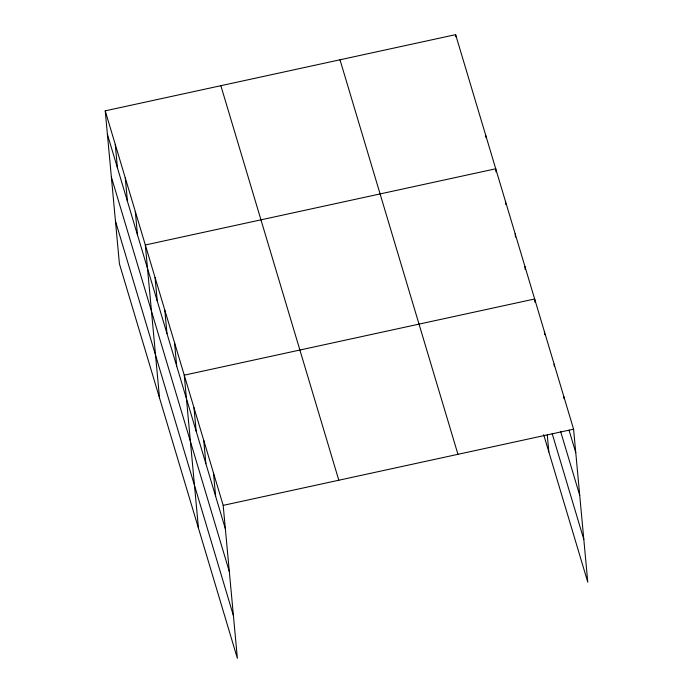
<?xml version="1.0" encoding="UTF-8"?>
<svg xmlns="http://www.w3.org/2000/svg" width="693" height="693" viewBox="0 0 693 693"><rect width="100%" height="100%" fill="white"/><g stroke="black" fill="none" stroke-linecap="round" stroke-linejoin="round"><path stroke-width="1.04" d="M105.223 110.845L223.181 505.37L237.378 658.35L119.421 263.825L105.223 110.845L455.622 34.65L573.579 429.175L587.777 582.155L543.676 434.676M223.181 505.37L573.579 429.175M569.066 430.258L575.762 452.633M560.568 431.297L579.72 495.374M552.182 433.627L583.809 539.414M339.994 59.797L457.952 454.322M220.859 85.698L338.816 480.223M107.398 134.295L225.364 528.828M111.365 177.036L229.322 571.569M115.454 221.076L233.411 615.609M563.851 396.63L564.05 398.761M554.123 364.085L554.313 366.216M544.386 331.531L544.681 334.728M534.953 302.183L534.658 298.986L184.26 375.173L198.449 528.153M547.262 434.866L548.847 451.966M524.922 266.433L525.225 269.638M515.194 233.887L515.488 237.084M505.466 201.334L505.76 204.539M496.023 171.985L495.729 168.789L145.331 244.984L159.52 397.964M485.706 135.256L485.906 137.387M455.622 34.65L455.821 36.781M213.453 472.825L215.627 496.275M203.725 440.272L205.899 463.73M193.988 407.727L196.162 431.176M174.523 342.628L176.698 366.077M164.795 310.083L166.97 333.532M155.059 277.529L157.242 300.987M135.308 211.443L137.483 234.901M125.277 177.91L127.451 201.368M115.255 144.378L117.429 167.827"/></g></svg>
